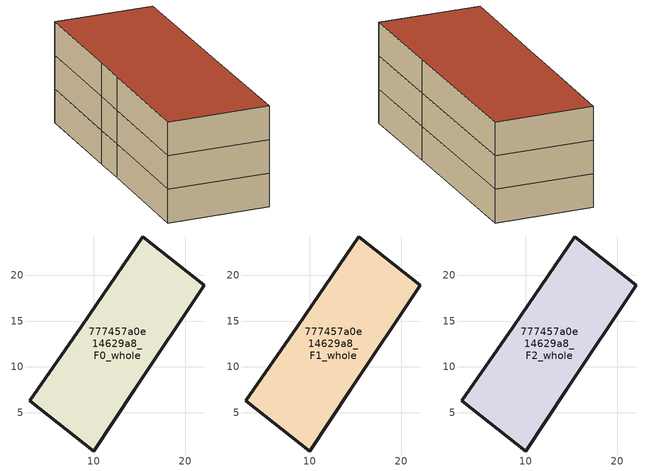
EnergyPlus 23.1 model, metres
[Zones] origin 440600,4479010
777457a0e14629a8_F0_whole
 floor ground (EU_floor_Construction): 22.07,18.89 14.5,7.54 9.99,0.79 3.04,6.29 8.64,14.39 10.26,16.78 15.35,24.18 z0
 wall outside (EU_wall_Construction): 3.04,6.29 9.99,0.79 14.5,7.54 22.07,18.89 15.35,24.18 10.26,16.78 8.64,14.39 3.04,6.29 z0:3
777457a0e14629a8_F1_whole
 floor to 777457a0e14629a8_F0_whole (EU_floor_Construction): 22.07,18.89 14.5,7.54 9.99,0.79 3.04,6.29 8.64,14.39 10.26,16.78 15.35,24.18 z3
 wall outside (EU_wall_Construction): 3.04,6.29 9.99,0.79 14.5,7.54 22.07,18.89 15.35,24.18 10.26,16.78 8.64,14.39 3.04,6.29 z3:6
777457a0e14629a8_F2_whole
 floor to 777457a0e14629a8_F1_whole (EU_floor_Construction): 22.07,18.89 14.5,7.54 9.99,0.79 3.04,6.29 8.64,14.39 10.26,16.78 15.35,24.18 z6
 wall outside (EU_wall_Construction): 3.04,6.29 9.99,0.79 14.5,7.54 22.07,18.89 15.35,24.18 10.26,16.78 8.64,14.39 3.04,6.29 z6:9
 roof outside (EU_roof_Construction): 14.5,7.54 22.07,18.89 15.35,24.18 10.26,16.78 8.64,14.39 3.04,6.29 9.99,0.79 z9
[Building]
EU S2 Campaign: North Axis=0; Terrain=City; Solar Distribution=FullExterior
[Site:Location]
Madrid: Latitude=40.5; Longitude=-3.5; Time Zone=1; Elevation=609
[SizingPeriod:WeatherFileDays]
AnnualSizingPeriod: Begin Month=1; Begin Day of Month=1; End Month=12; End Day of Month=31; Day of Week for Start Day=Monday; Use Weather File Daylight Saving Period=No; Use Weather File Rain and Snow Indicators=No
[MATERIAL]
EU_InternalMass_Material: Roughness=MediumRough; Thickness=0.1; Conductivity=1; Density=1800; Specific Heat=900; Thermal Absorptance=0.9; Solar Absorptance=0.7; Visible Absorptance=0.7
[MATERIAL:NOMASS] Roughness=MediumRough; Thermal Absorptance=0.9; Solar Absorptance=0.7; Visible Absorptance=0.7
Name | Thermal Resistance
EU_wall_NoMass | 0.609216
EU_roof_NoMass | 0.513268
EU_floor_NoMass | 0.568163
[CONSTRUCTION]
EU_wall_Construction: EU_wall_NoMass
EU_roof_Construction: EU_roof_NoMass
EU_floor_Construction: EU_floor_NoMass
EU_InternalMass_Construction: EU_InternalMass_Material
[ZONE] Type=1; Multiplier=1; Ceiling Height=autocalculate; Floor Area=autocalculate; Part of Total Floor Area=Yes
Name | Volume
777457a0e14629a8_F0_whole | 565.797
777457a0e14629a8_F1_whole; 777457a0e14629a8_F2_whole | 565.798
[INTERNALMASS] Construction=EU_InternalMass_Construction; Surface Area=188.599
Name | Zone or ZoneList
777457a0e14629a8_F0_whole_EU_InternalMass | 777457a0e14629a8_F0_whole
777457a0e14629a8_F1_whole_EU_InternalMass | 777457a0e14629a8_F1_whole
777457a0e14629a8_F2_whole_EU_InternalMass | 777457a0e14629a8_F2_whole
[OTHEREQUIPMENT] Fuel Type=Electricity; Design Level Calculation Method=Watts/Area; Power per Zone Floor Area=1; Fraction Latent=0; Fraction Radiant=0; Fraction Lost=0; Carbon Dioxide Generation Rate=0; EndUse Subcategory=EU_Step8_InternalGains
Name | Zone or ZoneList or Space or SpaceList | Schedule
EU_Step8_InternalGain_777457a0e14629a8_F0_whole_f000 | 777457a0e14629a8_F0_whole | EU_Step8_GainSchedule_777457a0e14629a8_F0_whole_f000
EU_Step8_InternalGain_777457a0e14629a8_F1_whole_f000 | 777457a0e14629a8_F1_whole | EU_Step8_GainSchedule_777457a0e14629a8_F1_whole_f000
EU_Step8_InternalGain_777457a0e14629a8_F2_whole_f000 | 777457a0e14629a8_F2_whole | EU_Step8_GainSchedule_777457a0e14629a8_F2_whole_f000
[ZONEVENTILATION:DESIGNFLOWRATE] Schedule=EU_AlwaysOn; Design Flow Rate Calculation Method=AirChanges/Hour; Air Changes per Hour=0.752966; Ventilation Type=Natural; Fan Pressure Rise=0; Fan Total Efficiency=1; Constant Term Coefficient=1; Temperature Term Coefficient=0; Velocity Term Coefficient=0; Velocity Squared Term Coefficient=0; Minimum Indoor Temperature=-100; Maximum Indoor Temperature=100; Delta Temperature=-100; Minimum Outdoor Temperature=-100; Maximum Outdoor Temperature=100; Maximum Wind Speed=40
Name | Zone or ZoneList or Space or SpaceList
EU_ConstantAir_777457a0e14629a8_F0_whole | 777457a0e14629a8_F0_whole
EU_ConstantAir_777457a0e14629a8_F1_whole | 777457a0e14629a8_F1_whole
EU_ConstantAir_777457a0e14629a8_F2_whole | 777457a0e14629a8_F2_whole
[HVACTEMPLATE:THERMOSTAT] Constant Heating Setpoint=20; Constant Cooling Setpoint=50
EU_HeatOnly_777457a0e14629a8_F0_whole; EU_HeatOnly_777457a0e14629a8_F1_whole; EU_HeatOnly_777457a0e14629a8_F2_whole
[HVACTEMPLATE:ZONE:IDEALLOADSAIRSYSTEM] System Availability Schedule=EU_AlwaysOn; Maximum Heating Supply Air Temperature=50; Minimum Cooling Supply Air Temperature=13; Maximum Heating Supply Air Humidity Ratio=0.0156; Minimum Cooling Supply Air Humidity Ratio=0.0077; Heating Limit=NoLimit; Cooling Limit=NoLimit; Heating Availability Schedule=EU_AlwaysOn; Cooling Availability Schedule=EU_CoolingOff; Dehumidification Control Type=ConstantSensibleHeatRatio; Cooling Sensible Heat Ratio=0.7; Dehumidification Setpoint=60; Humidification Control Type=None; Humidification Setpoint=30; Outdoor Air Method=None; Outdoor Air Flow Rate per Person=0.00944; Outdoor Air Flow Rate per Zone Floor Area=0; Outdoor Air Flow Rate per Zone=0; Demand Controlled Ventilation Type=None; Outdoor Air Economizer Type=NoEconomizer; Heat Recovery Type=None; Sensible Heat Recovery Effectiveness=0.7; Latent Heat Recovery Effectiveness=0.65
Name | Template Thermostat
777457a0e14629a8_F0_whole | EU_HeatOnly_777457a0e14629a8_F0_whole
777457a0e14629a8_F1_whole | EU_HeatOnly_777457a0e14629a8_F1_whole
777457a0e14629a8_F2_whole | EU_HeatOnly_777457a0e14629a8_F2_whole
[SIZING:ZONE] Zone Cooling Design Supply Air Temperature Input Method=SupplyAirTemperature; Zone Cooling Design Supply Air Temperature=13; Zone Heating Design Supply Air Temperature Input Method=SupplyAirTemperature; Zone Heating Design Supply Air Temperature=50; Zone Cooling Design Supply Air Humidity Ratio=0.008; Zone Heating Design Supply Air Humidity Ratio=0.008; Cooling Design Air Flow Method=DesignDay; Cooling Design Air Flow Rate=0; Cooling Minimum Air Flow per Zone Floor Area=0.000762; Cooling Minimum Air Flow=0; Cooling Minimum Air Flow Fraction=0.2; Heating Design Air Flow Method=DesignDay; Heating Design Air Flow Rate=0; Heating Maximum Air Flow per Zone Floor Area=0.002032; Heating Maximum Air Flow=0.141576; Heating Maximum Air Flow Fraction=0.3; Account for Dedicated Outdoor Air System=No; Dedicated Outdoor Air System Control Strategy=NeutralSupplyAir; Dedicated Outdoor Air Low Setpoint Temperature for Design=autosize; Dedicated Outdoor Air High Setpoint Temperature for Design=autosize; Zone Load Sizing Method=Sensible Load Only No Latent Load; Zone Latent Cooling Design Supply Air Humidity Ratio Input Method=HumidityRatioDifference; Zone Cooling Design Supply Air Humidity Ratio Difference=0.005; Zone Latent Heating Design Supply Air Humidity Ratio Input Method=HumidityRatioDifference; Zone Humidification Design Supply Air Humidity Ratio Difference=0.005
777457a0e14629a8_F0_whole; 777457a0e14629a8_F1_whole; 777457a0e14629a8_F2_whole
[SCHEDULE:CONSTANT]
Name | Hourly Value
EU_AlwaysOn | 1
EU_CoolingOff | 0
[SCHEDULE:FILE] Column Number=1; Rows to Skip at Top=0; Number of Hours of Data=8760; Column Separator=Comma; Interpolate to Timestep=No; Minutes per Item=60; Adjust Schedule for Daylight Savings=Yes
Name | File
EU_Step8_GainSchedule_777457a0e14629a8_F0_whole_f000 | C:\Users\o_iseri\Desktop\OpenUBEM\openubem\outputs\eu_evidence\EU-11\ES-MAD-BERRUGUETE\idfs\777457a0e14629a8\777457a0e14629a8_F0_whole_f000_gain.csv
EU_Step8_GainSchedule_777457a0e14629a8_F1_whole_f000 | C:\Users\o_iseri\Desktop\OpenUBEM\openubem\outputs\eu_evidence\EU-11\ES-MAD-BERRUGUETE\idfs\777457a0e14629a8\777457a0e14629a8_F1_whole_f000_gain.csv
EU_Step8_GainSchedule_777457a0e14629a8_F2_whole_f000 | C:\Users\o_iseri\Desktop\OpenUBEM\openubem\outputs\eu_evidence\EU-11\ES-MAD-BERRUGUETE\idfs\777457a0e14629a8\777457a0e14629a8_F2_whole_f000_gain.csv
